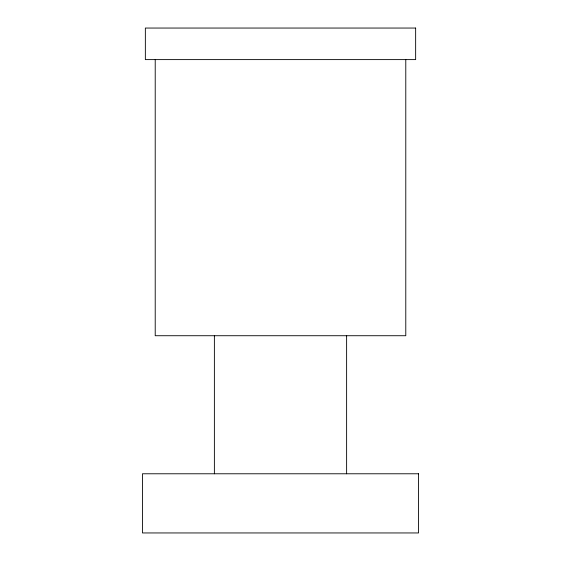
<?xml version="1.0" encoding="UTF-8"?>
<svg xmlns="http://www.w3.org/2000/svg" width="561" height="561" viewBox="0 0 561 561"><rect width="100%" height="100%" fill="white"/><g stroke="black" fill="none" stroke-linecap="round" stroke-linejoin="round"><path stroke-width="0.84" d="M405.785 59.606L405.785 335.723L155.215 335.723L155.215 59.606M346.621 335.723L346.621 473.779M214.379 335.723L214.379 473.779M415.645 28.05L145.355 28.05L145.355 59.606L415.645 59.606L415.645 28.05M418.562 473.779L142.445 473.779L142.445 532.95L418.562 532.95L418.562 473.779"/></g></svg>
